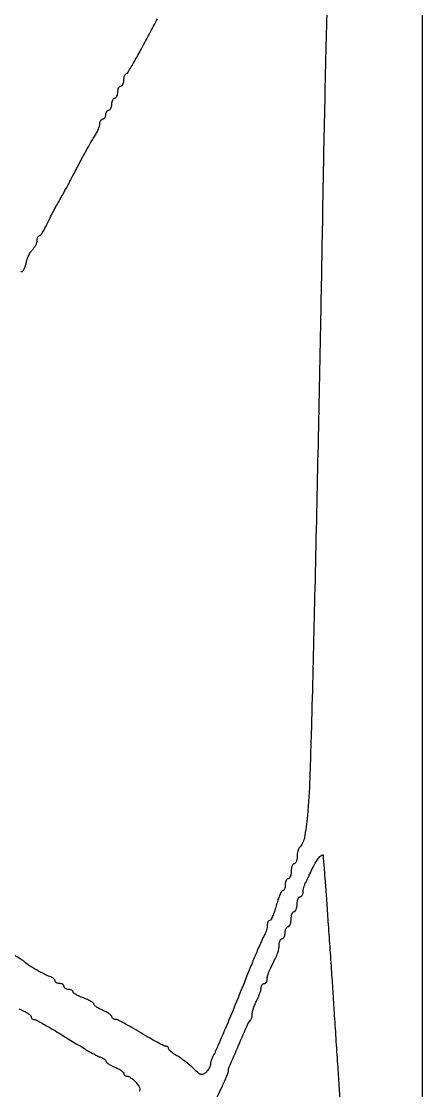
# Model space of a CAD drawing. Extents: x 57 to 443, y 375 to 2700.
# Drawn here: x 308.7 to 443, y 643.2 to 1000.6 of the extents above; entities that cross this region are included whole.
import ezdxf

# ---------------------------------------------------------------- set-up
doc = ezdxf.new("R2010")
doc.units = 0

msp = doc.modelspace()

# ---------------------------------------------------------------- linework, layer by layer
for points in [[(57.051506, 2308.440691, 0.000008), (57.077585, 1547.715496, 0.000005), (57.123212, 784.070736, 0.04049)], [(410.998722, 1007, 0.000694), (410.594704, 990.66212, 0.000443), (410.168377, 971.675, 0.000445), (409.783664, 953.067302, 0.000832), (409.510652, 938, -0.000788), (408.84685, 901.185287, -0.000441), (407.929898, 856.433775, -0.00044), (406.919266, 811.018297, -0.000691), (405.962706, 772, -0.002218), (405.22365, 747.639445, -0.013692), (404.4452, 735.129756, -0.023191), (403.423753, 727.66013, -0.151933), (401.685338, 724.352005, 0.110653), (401.420777, 723.934663, 0.030342), (401.201318, 723.182568, 0.029107), (401.050456, 722.276844, 0.026719), (401, 721.333333, -0.040942), (400.926724, 720.439952, -0.060377), (400.70625, 719.685417, -0.079389), (400.382544, 719.172906, -0.215499), (400, 719, 0.226478), (399.617064, 718.817169, 0.074992), (399.29375, 718.265625, 0.057076), (399.073116, 717.457356, 0.038131), (399, 716.5, -0.038131), (398.926884, 715.542644, -0.057076), (398.70625, 714.734375, -0.074992), (398.382936, 714.182831, -0.226478), (398, 714, 0.191087), (397.618118, 713.848523, 0.088204), (397.29375, 713.4125, 0.068025), (397.073693, 712.765418, 0.048028), (397, 712, -0.039075), (396.940057, 711.234158, -0.058202), (396.759351, 710.5875, -0.076529), (396.494367, 710.146967, -0.222703), (396.180771, 710, 0.278817), (395.794739, 709.766591, 0.01797), (395.202237, 708.53125, 0.022068), (394.581096, 706.916178, 0.014291), (394, 705, -0.014291), (393.418904, 703.083822, -0.022068), (392.797763, 701.46875, -0.01797), (392.205261, 700.233409, -0.278817), (391.819229, 700, 0.178798), (391.506569, 699.884502, 0.092003), (391.240649, 699.555389, 0.07204), (391.060575, 699.065536, 0.052158), (391, 698.486431, -0.045977), (390.935128, 697.782435, -0.022734), (390.730945, 696.907397, -0.022347), (390.434833, 696.012015, -0.030338), (390.084067, 695.236431, 0.015093), (389.070149, 693.165061, 0.004684), (387.670004, 689.992779, 0.004197), (386.019356, 686.065543, 0.002726), (384.174376, 681.5, -0.002498), (380.801656, 673.142988, -0.002751), (377.451211, 665.085938, -0.002482), (374.518032, 658.235436, -0.015269), (372.883329, 654.763569, 0.022117), (372.545195, 654.019144, 0.019682), (372.259478, 653.218496, 0.020139), (372.059934, 652.477758, 0.055774), (372, 651.94214, -0.097057), (371.898236, 651.422832, -0.034309), (371.56319, 650.739051, -0.032513), (371.082046, 650.019208, -0.03281), (370.512987, 649.37013, -0.061769), (369.602652, 648.660667, -0.198798), (368.858037, 648.551054, -0.118739), (368.005254, 648.997944, -0.016585), (366.540062, 650.369029, 0.019757), (365.369295, 651.450754, 0.011726), (363.895184, 652.649969, 0.011726), (362.366457, 653.778762, 0.019756), (361.027075, 654.643078, -0.017893), (359.867639, 655.385171, -0.024823), (358.889203, 656.136365, -0.023031), (358.164519, 656.812095, -0.196026), (358, 657.215608, 0.122194), (357.92578, 657.514769, 0.100757), (357.716669, 657.769585, 0.091242), (357.403896, 657.940771, 0.079869), (357.035469, 658, -0.119402), (356.395766, 658.154973, -0.004403), (354.176962, 659.321875, -0.007794), (351.568791, 660.775838, -0.005373), (348.658828, 662.5, 0.006248), (345.737521, 664.223979, 0.008866), (343.094039, 665.678125, 0.005574), (340.852397, 666.828192, 0.11624), (340.123359, 667, -0.076679), (339.69419, 667.066206, -0.089656), (339.329987, 667.258112, -0.100761), (339.086515, 667.543581, -0.127007), (339, 667.87868, 0.208074), (338.819057, 668.29466, 0.033695), (338.11875, 668.864273, 0.032352), (337.148944, 669.459931, 0.023358), (336, 670, -0.021642), (334.850947, 670.535315, -0.030433), (333.88125, 671.116713, -0.030802), (333.175347, 671.667439, -0.214889), (333, 672.056592, 0.235839), (332.806434, 672.444144, 0.02707), (331.971875, 673.003221, 0.028049), (330.840831, 673.592103, 0.019246), (329.5, 674.13616, -0.018895), (328.159144, 674.679133, -0.027614), (327.028125, 675.264741, -0.026408), (326.191819, 675.819597, -0.237366), (326, 676.200888, 0.181234), (325.885687, 676.505903, 0.09129), (325.559375, 676.765261, 0.071236), (325.073945, 676.940954, 0.051303), (324.5, 677, -0.064853), (323.926543, 677.074694, -0.082425), (323.440625, 677.29375, -0.098894), (323.115568, 677.618646, -0.148195), (323, 678, 0.148195), (322.884432, 678.381354, 0.098894), (322.559375, 678.70625, 0.082425), (322.073457, 678.925306, 0.064853), (321.5, 679, -0.056959), (320.926261, 679.065572, -0.076307), (320.440625, 679.25949, -0.095369), (320.115096, 679.54638, -0.166062), (320, 679.883369, 0.161118), (319.874766, 680.261919, 0.061039), (319.485937, 680.670274, 0.052305), (318.919615, 681.044108, 0.042985), (318.25, 681.321721, -0.043028), (316.543517, 682.029379, -0.009892), (313.80352, 683.522308, -0.008559), (311.128657, 685.110445, -0.065699), (310, 686.030866, 0.064847), (309.137599, 686.736596, 0.000671), (302.490726, 690.857367, 0.002351)], [(308.54119, 916.884962, -0.167478), (308.875, 917, 0.234476), (309.250307, 917.18624, 0.04573), (309.662137, 917.845843, 0.039874), (310.041502, 918.776579, 0.027491), (310.325893, 919.879464, -0.035362), (310.659933, 921.095469, -0.027158), (311.187667, 922.368136, -0.027799), (311.815457, 923.509223, -0.056772), (312.450893, 924.308036, 0.044408), (313.043742, 925.016709, 0.036792), (313.54495, 925.8637, 0.03824), (313.889277, 926.715039, 0.077127), (314, 927.428571, -0.046657), (314.056247, 928.030023, -0.066621), (314.224454, 928.538393, -0.086737), (314.472229, 928.881365, -0.195467), (314.7641, 929, 0.230337), (315.150153, 929.187809, 0.019872), (315.810112, 930.101562, 0.02301), (316.536046, 931.313283, 0.015718), (317.252, 932.75, -0.008492), (318.080025, 934.47356, -0.004556), (319.157153, 936.573437, -0.004535), (320.295078, 938.695905, -0.007083), (321.316971, 940.5, 0.006513), (322.477623, 942.543638, 0.002243), (324.104161, 945.528125, 0.002229), (325.868372, 948.835283, 0.002582), (327.517679, 952, -0.004199), (329.128182, 955.066024, -0.004316), (330.775574, 958.076596, -0.004181), (332.248455, 960.662896, -0.018197), (333.188608, 962.15437, 0.024929), (333.881908, 963.287764, 0.024064), (334.467904, 964.497736, 0.024798), (334.878673, 965.611589, 0.076077), (335, 966.40437, -0.060788), (335.074457, 967.01454, -0.079411), (335.29375, 967.531284, -0.097358), (335.6186, 967.877247, -0.15696), (336, 968, 0.148195), (336.381354, 968.115568, 0.098894), (336.70625, 968.440625, 0.082425), (336.925306, 968.926543, 0.064853), (337, 969.5, -0.064853), (337.074694, 970.073457, -0.082425), (337.29375, 970.559375, -0.098894), (337.618646, 970.884432, -0.148195), (338, 971, 0.191087), (338.381882, 971.151477, 0.088204), (338.70625, 971.5875, 0.068025), (338.926307, 972.234582, 0.048028), (339, 973, -0.048028), (339.073693, 973.765418, -0.068025), (339.29375, 974.4125, -0.088204), (339.618118, 974.848523, -0.191087), (340, 975, 0.191087), (340.381882, 975.151477, 0.088204), (340.70625, 975.5875, 0.068025), (340.926307, 976.234582, 0.048028), (341, 977, -0.048028), (341.073693, 977.765418, -0.068025), (341.29375, 978.4125, -0.088204), (341.618118, 978.848523, -0.191087), (342, 979, 0.184457), (342.38175, 979.145793, 0.090315), (342.70625, 979.563021, 0.070178), (342.926177, 980.183242, 0.050201), (343, 980.916667, -0.043844), (343.066593, 981.674643, -0.051404), (343.264521, 982.368229, -0.059075), (343.555078, 982.901725, -0.15102), (343.900499, 983.166667, 0.172644), (344.420277, 983.601319, 0.002376), (346.529772, 987.220833, 0.006362), (348.92078, 991.49327, 0.004104), (351.586686, 996.5, -0.003615), (354.246374, 1001.506849, -0.005627)], [(373.976971, 640.576677), (375.988486, 644.740032, 0.007034), (376.758911, 646.393619, 0.009374), (377.409118, 647.917921, 0.00702), (377.908507, 649.203924, 0.089327), (378, 649.711962, -0.101162), (378.278074, 651.07229, -0.001626), (381.393118, 658.307984, -0.001753), (384.540851, 665.485673, -0.092413), (385.388636, 666.721969, 0.093076), (385.624182, 667.066428, 0.034985), (385.822221, 667.618849, 0.033172), (385.958706, 668.265659, 0.034451), (386.006161, 668.916667, -0.061145), (386.107601, 669.717292, -0.01928), (386.449327, 670.876286, -0.018936), (386.933905, 672.151498, -0.019932), (387.506161, 673.364307, 0.017749), (388.077965, 674.562582, 0.017936), (388.561185, 675.794271, 0.018053), (388.903734, 676.894225, 0.066548), (389, 677.614307, -0.070471), (389.075013, 678.143885, -0.086136), (389.29375, 678.592953, -0.100202), (389.618661, 678.893186, -0.137407), (390, 679, 0.149454), (390.381359, 679.116595, 0.098698), (390.70625, 679.444611, 0.081991), (390.925341, 679.934903, 0.064244), (391, 680.513569, -0.053798), (391.079415, 681.249507, -0.02102), (391.339612, 682.239478, -0.020518), (391.713545, 683.296285, -0.024005), (392.156128, 684.263569, 0.004994), (393.745562, 687.414962, 0.026083), (394.511304, 689.201228, 0.045153), (394.876892, 690.561334, 0.043112), (395, 691.986431, -0.047692), (395.073673, 692.757059, -0.067684), (395.29375, 693.408514, -0.087854), (395.618095, 693.84761, -0.192146), (396, 694, 0.191087), (396.381882, 694.151477, 0.088204), (396.70625, 694.5875, 0.068025), (396.926307, 695.234582, 0.048028), (397, 696, -0.048028), (397.073693, 696.765418, -0.068025), (397.29375, 697.4125, -0.088204), (397.618118, 697.848523, -0.191087), (398, 698, 0.226478), (398.382936, 698.182831, 0.074992), (398.70625, 698.734375, 0.057076), (398.926884, 699.542644, 0.038131), (399, 700.5, -0.038131), (399.073116, 701.457356, -0.057076), (399.29375, 702.265625, -0.074992), (399.617064, 702.817169, -0.226478), (400, 703, 0.226478), (400.382936, 703.182831, 0.074992), (400.70625, 703.734375, 0.057076), (400.926884, 704.542644, 0.038131), (401, 705.5, -0.038131), (401.073116, 706.457356, -0.057076), (401.29375, 707.265625, -0.074992), (401.617064, 707.817169, -0.226478), (402, 708, 0.149454), (402.381359, 708.116595, 0.098698), (402.70625, 708.444611, 0.081991), (402.925341, 708.934903, 0.064244), (403, 709.513569, -0.044353), (403.062574, 710.217578, -0.022025), (403.259478, 711.092603, -0.021669), (403.545035, 711.988017, -0.029643), (403.883329, 712.763569, 0.004994), (404.315973, 713.635494, 0.001851), (404.908171, 714.871173, 0.001834), (405.544367, 716.224155, 0.002211), (406.131734, 717.5, -0.025098), (406.996413, 719.172263, -0.03306), (407.956384, 720.595234, -0.035618), (408.885005, 721.631241, -0.158733), (409.609358, 721.984687, -0.431637), (409.657609, 721.946, -0.000051), (410.012324, 717.515814, -0.001127), (410.394532, 712.596551, -0.000675), (410.827591, 706.75, -0.00069), (411.326422, 699.7563, -0.00039), (411.912616, 691.279687, -0.00039), (412.490341, 682.7318, -0.000641), (412.964147, 675.5, 0.000304), (413.434877, 668.240118, 0.000181), (414.003429, 659.601268, 0.000181), (414.576087, 650.995184, 0.000314), (415.059001, 643.844742, -0.005356), (415.418269, 637.587068, -0.006559)], [(307.851056, 670.540069, 0.023358), (309, 670, -0.023358), (310.148944, 669.459931, -0.032352), (311.11875, 668.864273, -0.033695), (311.819057, 668.29466, -0.208074), (312, 667.87868, 0.095726), (312.064803, 667.543298, 0.097105), (312.249756, 667.258112, 0.098685), (312.525792, 667.067185, 0.102452), (312.850232, 667, -0.128339), (313.786832, 666.755569, -0.003365), (317.562839, 664.607107, -0.005575), (322.605473, 661.61737, -0.001947), (329.794868, 657.207331, 0.008833), (331.34176, 656.287527, 0.008738), (332.92568, 655.419533, 0.008635), (334.337644, 654.708399, 0.033104), (335.25, 654.3407, -0.036833), (335.919812, 654.064935, -0.046999), (336.485937, 653.711487, -0.054651), (336.878444, 653.337503, -0.176903), (337, 653.004689, 0.220516), (337.170319, 652.637285, 0.028394), (337.88125, 652.101467, 0.028842), (338.850859, 651.531511, 0.020265), (340, 651, -0.023358), (341.148944, 650.459931, -0.032352), (342.11875, 649.864273, -0.033695), (342.819057, 649.29466, -0.208074), (343, 648.87868, 0.128049), (343.087248, 648.543585, 0.100739), (343.332732, 648.258112, 0.089308), (343.69995, 648.066175, 0.076016), (344.132705, 648, -0.123605), (344.691787, 647.859645, -0.032596), (345.480513, 647.36834, -0.031034), (346.333203, 646.6727, -0.027504), (347.130384, 645.849666, -0.027927), (348.051639, 644.659229, -0.11035), (348.395585, 643.80544, -0.145315), (348.296355, 643.018669, -0.062163)]]:
    msp.add_lwpolyline(points, format="xyb")
msp.add_lwpolyline([(443, 375), (443, 1537.5)])

doc.saveas('drawing.dxf')
